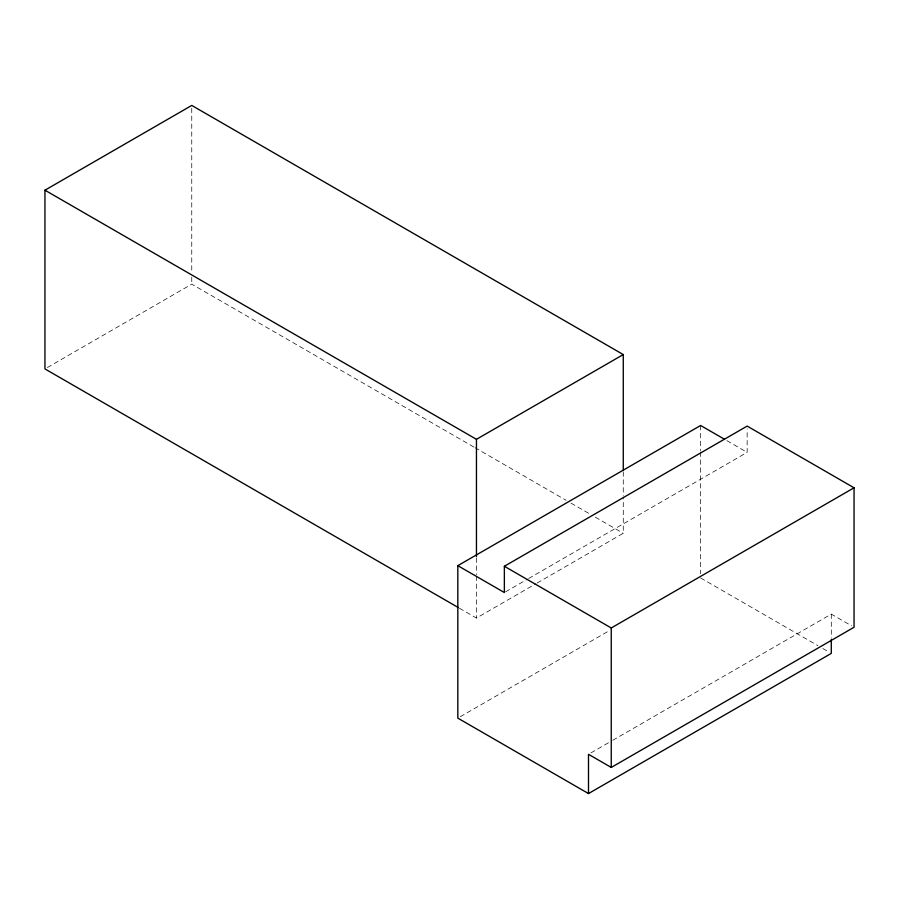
<?xml version="1.0" encoding="UTF-8"?>
<svg xmlns="http://www.w3.org/2000/svg" width="899" height="899" viewBox="0 0 899 899"><rect width="100%" height="100%" fill="white"/><g stroke="black" fill="none" stroke-linecap="round" stroke-linejoin="round"><path stroke-width="0.67" stroke-dasharray="4.5 3.37" d="M47.377 367.522L191.757 284.163L473.762 446.972M505.575 591.834L527.432 579.214M528.646 578.518L747.159 452.354L747.159 428.857M459.445 608.23L476.459 618.051L535.905 583.721M537.119 583.024L623.265 533.287L623.265 496.99M460.254 716.728L609.578 630.514M590.924 752.901L611.556 740.978M612.77 740.282L831.294 614.118L851.656 625.873M726.875 440.645L747.159 452.354M474.975 447.68L566.134 500.305M571 503.114L590.452 514.34M595.307 517.15L623.265 533.287M700.624 577.956L817.978 645.707M822.821 648.505L828.867 652M831.294 614.118L831.294 637.964M700.624 425.485L700.624 450.669M700.624 452.062L700.624 573.753M623.265 471.851L623.265 495.585M476.459 558.009L476.459 574.764M476.459 576.158L476.459 618.051M191.757 108.228L191.757 271.599M191.757 277.184L191.757 284.163"/><path stroke-width="1.35" d="M458.232 607.522L44.95 368.916L44.95 190.195L191.757 105.43L623.265 354.566L623.265 470.458M44.95 190.195L476.459 439.319L623.265 354.566M831.294 639.369L831.294 653.393L588.497 793.57L457.827 718.132L457.827 565.662L700.624 425.485L724.493 439.263M457.827 565.662L504.361 592.531L504.361 566.269L747.159 426.092L854.05 487.797L854.05 627.266L611.253 767.443L588.497 754.295L588.497 793.57M504.361 566.269L611.253 627.974L854.05 487.797M611.253 627.974L611.253 767.443M476.459 439.319L476.459 556.616"/></g></svg>
